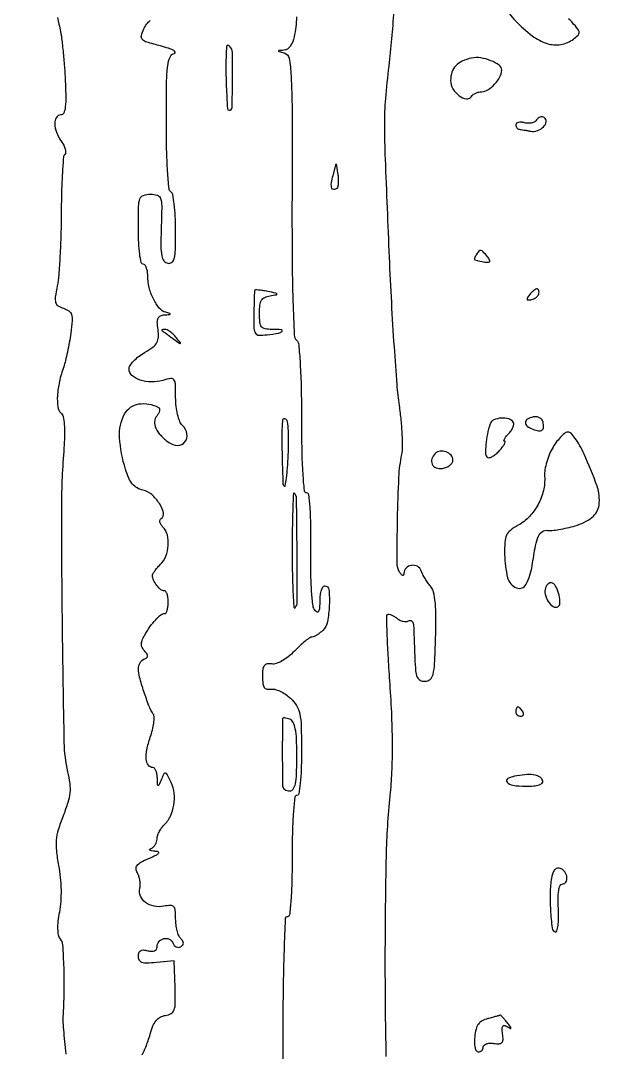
# Model space of a CAD drawing. Extents: x 0 to 5034, y 0 to 2560.
# Drawn here: x 446.7 to 570.9, y 1606.9 to 1828.2 of the extents above; entities that cross this region are included whole.
import ezdxf

# ---------------------------------------------------------------- set-up
doc = ezdxf.new("R2010")
doc.units = 0

msp = doc.modelspace()

# ---------------------------------------------------------------- linework, layer by layer
for points in [[(421.567191, 1735.299968, -0.000065), (421.562971, 1790.179444, -0.174074)], [(454.660142, 1828.931223, 0.04505), (454.950127, 1827.5, -0.035451), (455.322441, 1825.827778, -0.008133), (455.7033, 1822.957812, -0.008368), (456.033751, 1819.628512, -0.008074), (456.257222, 1816.25, -0.006758), (456.409489, 1812.06714, -0.033572), (456.305485, 1809.718194, -0.071392), (455.969181, 1808.422275, -0.302323), (455.334627, 1808, 0.262926), (454.400007, 1807.472029, 0.142299), (454.050432, 1806.156184, 0.088206), (454.428083, 1804.283452, 0.059086), (455.464695, 1802.353868, -0.036887), (455.97298, 1801.500649, -0.050691), (456.289194, 1800.666214, -0.061739), (456.385872, 1799.968137, -0.20211), (456.214695, 1799.545165, 0.178138), (455.926791, 1798.918762, 0.004117), (455.694918, 1795.612147, 0.008653), (455.520195, 1791.685728, 0.005695), (455.448857, 1787.163803, -0.006145), (455.369322, 1782.394332, -0.006466), (455.172897, 1777.708566, -0.006218), (454.901044, 1773.672979, -0.028703), (454.581234, 1771.35472, 0.013678), (454.171265, 1768.924498, 0.103406), (454.247963, 1767.76955, 0.184846), (454.770806, 1767.064312, 0.065077), (455.93122, 1766.52183, -0.074532), (457.085889, 1765.955319, -0.172929), (457.641376, 1765.182823, -0.091176), (457.770158, 1763.887506, -0.012394), (457.476475, 1761.16711, -0.01003), (457.173906, 1759.196961, -0.008603), (456.778399, 1757.136589, -0.008693), (456.35437, 1755.277467, -0.024467), (455.972385, 1754, 0.030209), (455.057484, 1750.807278, 0.039211), (454.631958, 1747.794214, 0.043423), (454.692709, 1745.352318, 0.193981), (455.35963, 1744.116496, -0.167382), (455.862082, 1743.290286, -0.03527), (456.108368, 1741.59398, -0.026939), (456.156424, 1739.167981, -0.010536), (455.971785, 1735.822241, 0.018965), (455.486013, 1723.137046, 0.003166), (455.631859, 1698.754708, 0.001711), (456.03168, 1673.346518, 0.053097), (456.81795, 1667.101813, -0.027246), (457.269182, 1664.577222, -0.056183), (457.289496, 1662.574132, -0.050309), (456.859316, 1660.480394, -0.018075), (455.845069, 1657.606937, 0.019585), (454.809195, 1654.643735, 0.0515), (454.37531, 1652.437977, 0.050813), (454.398464, 1650.173074, 0.018657), (454.874247, 1647.005124, -0.021814), (455.245142, 1644.424776, -0.020561), (455.399327, 1641.770392, -0.021313), (455.334009, 1639.230788, -0.030614), (455.043397, 1637, 0.019425), (454.73994, 1635.017738, 0.034183), (454.665875, 1633.362696, 0.041944), (454.804337, 1632.079142, 0.125746), (455.178341, 1631.287745, -0.157348), (455.718778, 1629.932776, -0.00787), (455.968616, 1625.099409, -0.013177), (456.02007, 1619.713876, -0.014477), (455.781374, 1614.5, 0.036182), (455.779773, 1613.823652, 0.00205), (455.93457, 1611.7375, 0.003134), (456.144747, 1609.254208, 0.002293), (456.407988, 1606.5)], [(505.964978, 1829.05453, -0.031608), (505.434834, 1824.762916, -0.100994), (504.594095, 1822.702421, -0.232364), (503.182612, 1821.883999, 0.003994), (502.166704, 1821.805802, 0.436837), (502.091064, 1821.708798, 0.293637), (502.193898, 1821.594499, 0.003072), (503.276818, 1821.30551, -0.292578), (504.330287, 1820.167613, -0.030561), (504.773335, 1816.382478, -0.013401), (504.979063, 1809.195006, -0.001147), (504.970236, 1790.778093, 0.002321), (504.99504, 1777.494655, 0.006188), (505.173984, 1768.02001, 0.002951), (505.442581, 1760.795699, 0.187744), (505.943419, 1759.656581, -0.17541), (506.407503, 1758.665954, -0.007056), (506.716564, 1754.644964, -0.010551), (506.932157, 1749.452573, -0.005099), (507, 1742.8, 0.004494), (507.061611, 1735.945373, 0.011926), (507.266443, 1731.051043, 0.007507), (507.558733, 1727.436542, 0.386452), (508.039188, 1727, -0.37882), (508.505599, 1726.587422, -0.012136), (508.772399, 1723.87542, -0.01547), (508.933463, 1720.119192, -0.005979), (508.933242, 1714.905946, 0.006678), (508.940312, 1709.689228, 0.014489), (509.115318, 1705.685745, 0.012829), (509.410251, 1702.695624, 0.166879), (509.894054, 1701.705946, 0.132537), (510.395203, 1701.417768, 0.349023), (510.75, 1701.573362, 0.106048), (510.952238, 1702.291248, 0.015824), (511, 1703.8, -0.029609), (511.072665, 1705.025999, -0.046154), (511.29375, 1706.06, -0.058312), (511.615172, 1706.780957, -0.264664), (512, 1707, -0.388295), (512.892961, 1706.183416, -0.033523), (512.967913, 1702.818922, -0.035722), (512.556212, 1699.290582, -0.150579), (511.571429, 1697.428571, -0.028089), (510.959542, 1696.881825, -0.029953), (510.302726, 1696.419643, -0.031376), (509.694285, 1696.094666, -0.107368), (509.25852, 1696, 0.153535), (508.762781, 1695.844098, 0.016319), (507.78212, 1695.110874, 0.018922), (506.64949, 1694.13243, 0.014122), (505.474313, 1692.973189, -0.032412), (504.178704, 1691.785393, -0.040979), (502.833493, 1690.87434, -0.046653), (501.584154, 1690.316196, -0.117025), (500.596811, 1690.223189, 0.074022), (499.6024, 1690.214529, 0.199778), (499.012302, 1689.852049, 0.131658), (498.70589, 1689.047229, 0.02637), (498.629646, 1687.5, 0.02651), (498.714284, 1686.003498, 0.121178), (499.011246, 1685.191693, 0.198965), (499.560795, 1684.826811, 0.092713), (500.431662, 1684.819466, -0.10896), (501.287475, 1684.784701, -0.043472), (502.398535, 1684.385978, -0.040366), (503.565335, 1683.730049, -0.040364), (504.611606, 1682.895152, -0.065284), (505.930038, 1681.285363, -0.088294), (506.625822, 1679.541885, -0.044711), (506.930946, 1676.882069, -0.006214), (507, 1671.325686, -0.008772), (506.933618, 1667.54209, -0.017936), (506.723192, 1664.581421, -0.013778), (506.422781, 1662.359318, -0.367542), (506, 1662, 0.382355), (505.560109, 1661.606012, 0.008303), (505.269231, 1658.5, 0.0133), (505.06375, 1654.408034, 0.005894), (505, 1649, -0.005894), (504.93625, 1643.591966, -0.0133), (504.730769, 1639.5, -0.008303), (504.439891, 1636.393988, -0.382355), (504, 1636, 0.400955), (503.532206, 1635.553011, 0.002267), (503.259106, 1628.886763, 0.006553), (503.060202, 1620.353148, 0.00255), (503, 1608.547053, -0.00265), (502.934313, 1596.155618, -0.00692)], [(525.191422, 1606.01857, -0.005314), (524.990937, 1627.637261, -0.005068), (525.236099, 1648.973431, -0.020424), (526.049263, 1661.973729, 0.015412), (526.415146, 1667.012295, 0.010866), (526.528374, 1672.690618, 0.009838), (526.393284, 1678.982479, 0.00744), (526.006407, 1685.881053, -0.003351), (525.648451, 1691.448989, -0.005331), (525.424956, 1696.2173, -0.0015), (525.287826, 1700.349385, -0.206766), (525.466491, 1700.799825, -0.229428), (525.756283, 1700.900495, -0.0613), (526.244003, 1700.781582, -0.049209), (526.829656, 1700.49147, -0.033626), (527.432029, 1700.056411, 0.056402), (528.07582, 1699.634584, 0.060118), (528.784152, 1699.378219, 0.067469), (529.447524, 1699.316725, 0.128519), (529.956195, 1699.472927, -0.161761), (530.357941, 1699.568193, -0.181517), (530.714752, 1699.397135, -0.12209), (530.968872, 1698.955007, -0.059693), (531.072748, 1698.309017, -0.000718), (531.111739, 1697.303472, -0.000155), (531.176195, 1695.562649, -0.000162), (531.249552, 1693.546915, -0.000154), (531.322748, 1691.5, 0.012313), (531.489103, 1688.733579, 0.081681), (531.827058, 1687.397156, 0.178661), (532.456643, 1686.740404, 0.113717), (533.5, 1686.5, 0.180436), (534.592408, 1686.907486, 0.155564), (535.233951, 1687.958393, 0.047685), (535.564327, 1690.234745, 0.0045), (535.789219, 1695.877923, 0.007973), (535.857102, 1700.43789, 0.024612), (535.70225, 1703.515461, 0.036013), (535.337194, 1705.623355, 0.116531), (534.691218, 1706.877923, -0.025395), (534.115117, 1707.625251, -0.017031), (533.53109, 1708.532625, -0.017174), (533.024348, 1709.45256, -0.032161), (532.689854, 1710.233141, 0.187871), (531.88325, 1711.167853, 0.162757), (530.598783, 1711.381391, 0.163758), (529.449821, 1710.779455, 0.189776), (528.984687, 1709.643011, -0.087863), (528.915317, 1709.279704, -0.381144), (528.736485, 1709.18693, -0.162518), (528.464441, 1709.362052, -0.027991), (528.102772, 1709.867952, -0.142743), (527.516445, 1711.898391, -0.003831), (527.611472, 1721.297117, -0.007768), (527.910907, 1730.283797, -0.040738), (528.552697, 1735.182373, 0.05442), (528.709129, 1736.696195, 0.011301), (528.633182, 1739.373228, 0.011744), (528.400507, 1742.492701, 0.010842), (528.017125, 1745.682373, -0.015625), (527.524847, 1750.137233, -0.002992), (526.932721, 1758.253572, -0.003186), (526.358473, 1767.738316, -0.002928), (525.887182, 1777.5, -0.000662), (525.022385, 1798.548919, -0.009418), (524.865131, 1806.070691, -0.02116), (525.083498, 1811.493577, -0.009842), (525.802372, 1818.5, 0.016939), (526.838075, 1830.231851, 0.005249)], [(551.569114, 1829.771542, 0.019377), (552.949326, 1828.210441, 0.038161), (556.526736, 1824.997429, 0.087454), (559.727528, 1823.326838, 0.11962), (562.645035, 1823.126776, 0.115948), (565.367465, 1824.27943, 0.033668), (566.351909, 1825.106399, 0.217091), (566.585167, 1825.695084, 0.152469), (566.331561, 1826.383637, 0.014737), (565.1913, 1827.77943, 0.036265), (564.338948, 1828.629145, 0.036158)], [(472.75, 1606.415179, 0.087431), (473.100404, 1606.914431, 0.013706), (473.58169, 1608.021336, 0.014879), (474.079493, 1609.372565, 0.01249), (474.528094, 1610.831846, -0.031029), (475.131055, 1612.562196, -0.072691), (475.836547, 1613.73257, -0.095538), (476.709077, 1614.456672, -0.090123), (477.806249, 1614.82324, 0.089634), (479.034078, 1615.232138, 0.186516), (479.675404, 1615.990866, 0.0818), (479.925425, 1617.449951, 0.009117), (479.885588, 1620.83607), (479.714867, 1626.52566), (475.857433, 1626.157794, -0.016627), (473.831935, 1626.032403, -0.091783), (472.756714, 1626.199833, -0.190063), (472.205114, 1626.677001, -0.121081), (472, 1627.511596, -0.076478), (472.116926, 1628.27157, -0.183404), (472.464471, 1628.711969, -0.151834), (473.07107, 1628.859488, -0.04828), (474, 1628.710251, 0.048329), (474.835101, 1628.576173, 0.108648), (475.465831, 1628.673975, 0.158172), (475.853764, 1628.990275, 0.144244), (476, 1629.486631, -0.172238), (476.40574, 1630.629538, -0.159871), (477.454061, 1631.303672, -0.172954), (478.635747, 1631.199299, -0.195893), (479.410178, 1630.373476, 0.079573), (479.712689, 1629.851466, 0.107506), (480.138183, 1629.51258, 0.124034), (480.618268, 1629.409461, 0.130316), (481.080069, 1629.549486, 0.074742), (481.523173, 1629.924818, 0.180628), (481.67264, 1630.320223, 0.15068), (481.536449, 1630.768249, 0.047832), (481.087132, 1631.312868, -0.100756), (480.668446, 1631.945601, -0.033316), (480.319345, 1633.009295, -0.031613), (480.080148, 1634.271351, -0.031036), (480, 1635.561328, 0.021018), (479.923768, 1637.373984, 0.168394), (479.589724, 1638.12661, 0.217916), (478.911344, 1638.405696, 0.037532), (477.494254, 1638.243652, -0.095676), (475.383865, 1638.247637, -0.109997), (473.540905, 1639.05253, -0.131386), (472.429898, 1640.430255, -0.169891), (472.299715, 1642.03811, 0.06261), (472.400126, 1642.801867, 0.038018), (472.336011, 1643.711931, 0.037577), (472.131567, 1644.619988, 0.05346), (471.807143, 1645.380132, -0.101677), (471.521718, 1646.27875, -0.192153), (471.724829, 1646.999212, -0.105979), (472.51295, 1647.670022, -0.021055), (474.187906, 1648.483023, 0.00894), (475.796507, 1649.216219, 0.106636), (476.33435, 1649.631932, 0.536296), (476.255481, 1649.901925, 0.060847), (475.5, 1650.039806, -0.024517), (474.79835, 1650.11588, -0.134737), (474.454687, 1650.271369, -0.44203), (474.446006, 1650.46147, -0.100459), (474.75, 1650.662281, 0.091625), (475.227939, 1650.966114, 0.065467), (475.632812, 1651.455631, 0.063796), (475.906632, 1652.048182, 0.076512), (476, 1652.654762, -0.07836), (476.106884, 1653.332577, -0.038078), (476.440184, 1654.145913, -0.036566), (476.925027, 1654.958178, -0.043568), (477.498499, 1655.641356, 0.084166), (478.870041, 1657.572879, 0.071849), (479.623352, 1659.956761, 0.07107), (479.675675, 1662.48171, 0.079015), (479.005043, 1664.823742, 0.007732), (478.19453, 1666.49288, 0.198965), (477.820909, 1666.814331, 0.372226), (477.476091, 1666.670576, 0.019815), (476.948412, 1665.5, -0.003585), (476.408141, 1664.189569, -0.379241), (476.246797, 1664.112106, -0.322983), (476.126029, 1664.264974, -0.003146), (476.070285, 1665.75, 0.037735), (475.978038, 1666.61158, 0.055664), (475.758324, 1667.339062, 0.072048), (475.45427, 1667.836808, 0.223247), (475.106989, 1668, -0.246812), (474.161284, 1668.497104, -0.130194), (473.701853, 1669.779714, -0.072816), (473.825838, 1671.831727, -0.031361), (474.554578, 1674.481085, 0.022392), (475.015737, 1676.047295, 0.027832), (475.296362, 1677.539217, 0.02813), (475.388648, 1678.783577, 0.148678), (475.203472, 1679.433876, -0.050522), (474.277721, 1681.24893, -0.013529), (473.184732, 1684.303426, -0.012759), (472.260883, 1687.387357, -0.064216), (472.015056, 1689.166667, -0.069545), (472.102719, 1689.838067, -0.064526), (472.37161, 1690.478385, -0.068611), (472.773181, 1690.992133, -0.105108), (473.25, 1691.291667, 0.065167), (473.800908, 1691.579594, 0.233406), (473.986109, 1691.91824, 0.16804), (473.854789, 1692.356504, 0.03263), (473.32167, 1693.00333, -0.070236), (472.815179, 1693.721377, -0.119078), (472.643339, 1694.432687, -0.095217), (472.801366, 1695.254987, -0.033784), (473.32167, 1696.339662, -0.023888), (474.493458, 1698.198041, -0.034006), (475.717881, 1699.717362, -0.037207), (476.848982, 1700.771304, -0.183061), (477.664286, 1701.035714, 0.282783), (477.947601, 1701.191474, 0.056767), (478.183884, 1701.744866, 0.044684), (478.346676, 1702.544588, 0.027884), (478.4, 1703.5, 0.031913), (478.339193, 1704.451736, 0.051675), (478.15378, 1705.240536, 0.069994), (477.883254, 1705.76802, 0.271034), (477.561803, 1705.91459, -0.206121), (476.85105, 1706.138352, -0.049217), (475.977465, 1707.055836, -0.049701), (475.260175, 1708.191793, -0.110784), (475.015313, 1709.178571, -0.137125), (475.10781, 1709.540841, -0.022986), (475.497487, 1710.150801, -0.023684), (476.036818, 1710.843111, -0.019056), (476.678259, 1711.535402, 0.101445), (477.8701, 1713.3419, 0.07668), (478.408469, 1715.662722, 0.080294), (478.214551, 1717.928873, 0.135773), (477.281455, 1719.575688, -0.055725), (476.850685, 1720.114898, -0.090121), (476.631885, 1720.658008, -0.12507), (476.652912, 1721.118498, -0.182678), (476.897927, 1721.436915, 0.323675), (477.386125, 1722.620692, 0.084776), (476.529948, 1724.623064, 0.070486), (474.854965, 1726.556324, 0.125231), (472.984774, 1727.499161, -0.077094), (471.734254, 1727.9866, -0.088207), (470.755076, 1728.813889, -0.068812), (469.954982, 1730.10172, -0.029005), (469.234774, 1732.012141, -0.05927), (467.963372, 1738.839312, -0.139819), (469.043843, 1743.856372, -0.23709), (472.077892, 1746.000758, -0.163511), (476.298558, 1745.25678, -0.21227), (476.510457, 1744.980249, -0.109082), (476.518558, 1744.535205, -0.076339), (476.316085, 1743.98308, -0.047248), (475.926114, 1743.410972, 0.166101), (475.474864, 1742.224831, 0.116038), (475.756883, 1740.809711, 0.082667), (476.79066, 1739.274761, 0.044904), (478.5, 1737.765313, 0.154308), (480.423188, 1737.112097, 0.231228), (482.003685, 1737.843162, 0.223096), (482.433761, 1739.570059, 0.148701), (481.45751, 1741.399633, -0.100728), (480.875633, 1742.27888, -0.036007), (480.411887, 1743.717398, -0.032729), (480.103056, 1745.469811, -0.027258), (480, 1747.358766, 0.008591), (479.949645, 1750.289149, 0.152433), (479.640712, 1751.171175, 0.27885), (478.958961, 1751.449403, 0.030733), (477.240775, 1751.069053, -0.071758), (474.747358, 1750.727767, -0.079379), (472.348867, 1751.128791, -0.100163), (470.619689, 1752.127489, -0.215073), (470, 1753.501501, -0.148297), (470.222919, 1754.236568, -0.041793), (470.977385, 1755.184124, -0.038208), (472.053805, 1756.163927, -0.032266), (473.327268, 1757.030587, 0.02618), (475.100371, 1758.205985, 0.101991), (475.973222, 1759.18177, 0.122716), (476.303996, 1760.322251, 0.045983), (476.213768, 1761.996861, -0.025433), (476.066408, 1763.545421, -0.11854), (476.236292, 1764.419519, -0.187919), (476.734393, 1764.90382, -0.08462), (477.636501, 1765.116001, 0.005056), (478.645721, 1765.189075, 0.270064), (478.798074, 1765.295542, 0.456819), (478.74124, 1765.421555, 0.007227), (477.889332, 1765.662493, -0.155738), (476.496694, 1766.555451, -0.058411), (475.220875, 1768.524385, -0.053857), (474.308881, 1771.017766, -0.060835), (474, 1773.547053, 0.038885), (473.926841, 1774.486348, 0.057976), (473.70625, 1775.279447, 0.076223), (473.382822, 1775.819918, 0.223459), (473, 1776, -0.354925), (472.590162, 1776.332853, -0.018508), (472.283333, 1778.125, -0.02162), (472.068623, 1780.522473, -0.011522), (472, 1783.5, -0.004893), (472.047846, 1788.389202, -0.077708), (472.33557, 1790.019602, -0.232015), (473.06746, 1790.75099, -0.082459), (474.567094, 1791, -0.077127), (476.071536, 1790.766546, -0.242531), (476.773477, 1790.066885, -0.081233), (477.007101, 1788.511, -0.004852), (476.898672, 1783.75, 0.007509), (476.829526, 1779.789137, 0.047393), (477.015337, 1777.781264, 0.11482), (477.491631, 1776.702076, 0.185874), (478.331578, 1776.176676, 0.224492), (479.18417, 1776.3946, 0.164179), (479.705249, 1777.237984, 0.050841), (479.947656, 1779.145715, 0.006199), (480, 1783.367659, 0.012417), (479.927375, 1786.291582, 0.018173), (479.70625, 1788.856186, 0.013796), (479.394423, 1790.920217, 0.213061), (479, 1791.5, -0.235881), (478.573934, 1792.188842, -0.006001), (478.278154, 1795.942549, -0.010903), (478.067246, 1800.644313, -0.005756), (478, 1806.485693, -0.002916), (478.049096, 1814.904107, -0.02665), (478.286784, 1818.55848, -0.072609), (478.793064, 1820.437395, -0.244069), (479.75, 1821.217348, 0.452498), (479.899136, 1821.480335, 0.189265), (479.598003, 1821.832032, 0.044263), (478.479399, 1822.305136, 0.014872), (476.775117, 1822.798746, -0.009169), (473.802062, 1823.623199, -0.128949), (472.863022, 1824.192916, -0.259829), (472.651396, 1824.986634, -0.044949), (473.185632, 1826.508073, -0.056194), (473.756633, 1827.461088, -0.055418), (474.527856, 1828.267997, -0.060494)]]:
    msp.add_lwpolyline(points, format="xyb")
for points in [[(490.944444, 1822.666667, 0.020294), (490.782971, 1818.874776, 0.010651), (490.874205, 1814.154661, 0.003208), (491.098988, 1809.380126, 0.39864), (491.5, 1809, 0.406096), (492.101295, 1809.584811, 0.004924), (492.208105, 1815.536152, 0.006535), (492.179013, 1821.385426, 0.194227), (491.611111, 1822.722222, 0.060589), (491.372735, 1822.908902, 0.157913), (491.163194, 1822.957986, 0.229655), (491.015079, 1822.870281, 0.126049)], [(543.5, 1820.202731, 0.055889), (541.516173, 1819.550434, 0.097121), (540.113297, 1818.542607, 0.107756), (539.286619, 1817.161959, 0.081385), (539, 1815.412739, 0.133857), (539.483627, 1813.638607, 0.097589), (540.848396, 1812.103812, 0.131704), (542.397887, 1811.471399, 0.293743), (543.498329, 1811.997296, -0.094943), (543.851029, 1812.381331, -0.052803), (544.400338, 1812.705456, -0.050021), (545.048152, 1812.92562, -0.056975), (545.698774, 1813, 0.146593), (547.006596, 1813.391854, 0.059893), (548.437654, 1814.601793, 0.059282), (549.568582, 1816.150097, 0.121404), (549.968197, 1817.589485, 0.24762), (549.441241, 1818.663068, 0.061344), (547.670185, 1819.645593, 0.057581), (545.46302, 1820.253896, 0.090219)], [(557.456239, 1806.929194, -0.126458), (557.055293, 1806.543785, -0.070357), (556.420259, 1806.294862, -0.062898), (555.659555, 1806.212797, -0.059473), (554.887141, 1806.319262, 0.043566), (554.164183, 1806.442396, 0.074391), (553.554348, 1806.401546, 0.111697), (553.149644, 1806.212074, 0.231629), (553, 1805.90638, 0.079821), (553.056558, 1805.55436, 0.083492), (553.220312, 1805.243774, 0.090039), (553.463734, 1805.021777, 0.115039), (553.75, 1804.923489, -0.012191), (554.148833, 1804.87295, -0.003256), (554.780917, 1804.772928, -0.003299), (555.498036, 1804.649793, -0.0034), (556.206312, 1804.518385, 0.136744), (557.64975, 1804.636369, 0.108325), (558.973728, 1805.483445, 0.161775), (559.51821, 1806.568612, 0.29882), (559.117657, 1807.427284, 0.11189), (558.691682, 1807.573535, 0.100118), (558.225588, 1807.530673, 0.094471), (557.790945, 1807.304584, 0.087519)], [(514.580803, 1792.24747, -0.198794), (513.946392, 1791.984519, -0.333818), (513.50728, 1792.314139, -0.105932), (513.428282, 1793.418233, -0.033547), (513.769157, 1795.04367), (514.458987, 1797.5), (514.810296, 1795.164136, -0.025797), (514.902115, 1794.227293, -0.031169), (514.887798, 1793.343822, -0.032576), (514.783166, 1792.620469, -0.145161)], [(544.5, 1778, 0.024465), (544.285131, 1777.610999, 0.044078), (544.154287, 1777.271275, 0.062476), (544.115545, 1777.022916, 0.353185), (544.190983, 1776.923489, 0.009465), (546.352713, 1776.431485, 0.110428), (547.213243, 1776.444488, 0.46087), (547.398728, 1776.80783, 0.075397), (546.933363, 1777.580293, 0.015231), (545.994387, 1778.644027, 0.16301), (545.494248, 1778.913356, 0.261772), (545.059937, 1778.759111, 0.041002)], [(496.928571, 1770.361328, 0.041169), (496.89808, 1770.092348, 0.000814), (496.858064, 1768.710828, 0.001939), (496.820197, 1767.096407, 0.001299), (496.788852, 1765.25, 0.009206), (496.801221, 1762.185169, 0.137725), (497.11044, 1761.17184, 0.249423), (497.839997, 1760.761817, 0.035701), (499.61028, 1760.847249, 0.010432), (502.095419, 1761.198619, 0.168485), (502.828844, 1761.594691, 0.628048), (502.695194, 1761.929532, 0.017364), (500.666667, 1762, -0.042793), (499.185075, 1762.127037, -0.186868), (498.444338, 1762.571605, -0.143881), (498.087055, 1763.479336, -0.022298), (498, 1765.430449, -0.026573), (498.095542, 1767.226917, -0.108081), (498.439443, 1768.259163, -0.151136), (499.112155, 1768.865899, -0.070058), (500.25, 1769.210394, 0.005322), (501.636419, 1769.440886, 0.510584), (501.711802, 1769.596444, 0.217962), (501.492409, 1769.762771, 0.002781), (499.75, 1770.141273, 0.012304), (498.690519, 1770.338159, 0.020326), (497.78683, 1770.445735, 0.015414), (497.074475, 1770.479248, 0.362711)], [(556.086693, 1769.604459, 0.015839), (555.501728, 1768.85237, 0.180681), (555.402483, 1768.496362, 0.378117), (555.587372, 1768.319873, 0.046255), (556.194193, 1768.352238, 0.094672), (557.097475, 1768.666194, 0.113209), (557.755961, 1769.278101, 0.148136), (557.978316, 1769.990705, 0.201077), (557.725834, 1770.607499, 0.271866), (557.471277, 1770.67372, 0.068292), (557.062493, 1770.4947, 0.050816), (556.577833, 1770.125732, 0.03147)], [(477.083333, 1761.717032, -0.006866), (477.344143, 1761.534628, -0.000676), (477.965104, 1761.086246, -0.000854), (478.703647, 1760.549513, -0.000677), (479.5, 1759.967032, 0.001613), (480.813734, 1759.009889, 0.268706), (480.983598, 1758.992604, 0.484056), (481.013098, 1759.11031, 0.002253), (480.127555, 1760.25, 0.033687), (479.52532, 1760.919689, 0.036088), (478.851526, 1761.485938, 0.038743), (478.206305, 1761.880901, 0.118513), (477.710889, 1762, 0.025033), (477.335842, 1761.981211, 0.081051), (477.095803, 1761.916878, 0.280207), (477.031105, 1761.82247, 0.262974)], [(502.944444, 1742.559017, 0.024763), (502.790611, 1739.456262, 0.00633), (502.854188, 1734.425683, 0.001872), (503.010678, 1729.038748, 0.190405), (503.303638, 1728.363029, 0.609426), (503.52533, 1728.433858, 0.009553), (503.773507, 1730.100711, 0.013323), (503.998672, 1732.299363, 0.007188), (504.164749, 1735.016985, 0.01002), (504.238902, 1737.801796, 0.015204), (504.181208, 1740.223037, 0.009819), (504.034932, 1742.199665, 0.235866), (503.75, 1742.657418, 0.057558), (503.458689, 1742.79306, 0.111037), (503.203993, 1742.818517, 0.166201), (503.027361, 1742.732988, 0.174594)], [(547.497525, 1741.75, 0.033711), (546.888518, 1739.556746, 0.031427), (546.561907, 1737.249443, 0.027527), (546.516718, 1735.263305, 0.251333), (546.935524, 1734.539848, 0.216844), (547.364566, 1734.485284, 0.055144), (548.023945, 1734.772462, 0.046017), (548.778106, 1735.302819, 0.032603), (549.521341, 1736.023581, 0.019068), (550.157529, 1736.782838, 0.041561), (550.571179, 1737.419427, 0.080896), (550.716725, 1737.841984, 0.465012), (550.583559, 1738, -0.421296), (550.448262, 1738.1386, -0.118383), (550.534835, 1738.464307, -0.050854), (550.880708, 1738.973049, -0.021678), (551.437763, 1739.58062, 0.044372), (552.000613, 1740.253335, 0.05587), (552.387164, 1740.967, 0.066704), (552.553396, 1741.613782, 0.169581), (552.450174, 1742.08062, 0.190384), (551.478652, 1742.805408, 0.083028), (549.850173, 1742.967186, 0.084606), (548.285488, 1742.59179, 0.21008)], [(556.75, 1743.205219, 0.076647), (555.501032, 1742.747306, 0.262183), (555.062604, 1742.037898, 0.245864), (555.432194, 1741.255731, 0.070316), (556.643128, 1740.58345, 0.049285), (557.898221, 1740.238905, 0.203813), (558.647216, 1740.416403, 0.235143), (558.972517, 1741.050361, 0.064243), (558.838397, 1742.200274, 0.124654), (558.575139, 1742.690936, 0.095746), (558.085342, 1743.055161, 0.085955), (557.444085, 1743.237483, 0.076132)], [(560.98069, 1736.75, 0.038483), (560.232407, 1735.285882, 0.028656), (559.630024, 1733.573438, 0.02925), (559.247601, 1731.882909, 0.056557), (559.177021, 1730.5, -0.07373), (558.914307, 1727.423648, -0.065699), (557.772494, 1724.422913, -0.066109), (555.900349, 1721.838039, -0.076583), (553.5, 1719.978683, 0.039113), (551.841765, 1718.881825, 0.119033), (551.007325, 1717.831321, 0.094369), (550.64084, 1716.372569, 0.019335), (550.589344, 1713.703806, 0.056308), (551.249064, 1708.729937, 0.240534), (553.15568, 1706.540512, 0.388583), (555.200395, 1707.307855, 0.079289), (556.498388, 1711.328338, -0.00866), (557.236236, 1715.592074, -0.056873), (557.880852, 1717.659108, -0.145083), (558.696178, 1718.619125, -0.179311), (559.832882, 1718.877747, 0.060165), (560.742751, 1718.86778, 0.014084), (562.255767, 1719.076981, 0.014317), (563.994412, 1719.418925, 0.013623), (565.739942, 1719.864766, 0.093753), (569.339809, 1721.667527, 0.201382), (570.859405, 1724.308602, 0.11593), (570.424932, 1728.385642, 0.023053), (567.665704, 1735.232332, 0.02049), (566.743963, 1737.04617, 0.028589), (565.76467, 1738.579732, 0.028173), (564.851674, 1739.704619, 0.207582), (564.235302, 1739.982332, 0.165061), (563.619813, 1739.782999, 0.035412), (562.757571, 1739.040123, 0.033401), (561.8353, 1737.992931, 0.026475)], [(535.701236, 1735.367903, 0.117996), (534.986502, 1734.203426, 0.194364), (535.0643, 1733.067087, 0.197095), (535.906345, 1732.314595, 0.120877), (537.25, 1732.180449, 0.061838), (538.110251, 1732.413534, 0.072178), (538.839062, 1732.842734, 0.083895), (539.329918, 1733.394468, 0.140839), (539.5, 1733.986305, 0.188356), (539.104319, 1734.999396, 0.119888), (538.037505, 1735.709772, 0.115797), (536.732861, 1735.864778, 0.169878)], [(505, 1714.5, 0.004521), (505.044122, 1709.620757, 0.008116), (505.18154, 1705.617998, 0.003736), (505.369732, 1702.378114, 0.64475), (505.618009, 1702.284675, 0.199349), (506.10041, 1703.452065, 0.00135), (506.051667, 1714.58341, 0.001369), (505.942464, 1725.706728, 0.195652), (505.443815, 1726.889518, 0.652666), (505.264229, 1726.819637, 0.00185), (505.130371, 1723.433171, 0.005706), (505.031745, 1719.390921, 0.003245)], [(559.381062, 1706.550647, 0.1527), (559.29291, 1705.160992, 0.084946), (559.974429, 1703.589485, 0.101865), (561.027997, 1702.528111, 0.292876), (562.019427, 1702.512006, 0.261516), (562.463157, 1703.313457, 0.054235), (562.272543, 1704.973992, 0.053701), (561.698299, 1706.650752, 0.146017), (560.872231, 1707.578966, 0.171465), (560.487097, 1707.662645, 0.120081), (560.068578, 1707.502864, 0.090664), (559.678085, 1707.113034, 0.059823)], [(553, 1680, 0.105053), (553.081062, 1679.618444, 0.099167), (553.311086, 1679.29375, 0.09642), (553.654762, 1679.076123, 0.093332), (554.059017, 1679, 0.108972), (554.413961, 1679.078288, 0.182303), (554.6254, 1679.29375, 0.161196), (554.656512, 1679.6179, 0.082592), (554.5, 1680, 0.029505), (554.231006, 1680.382774, 0.035638), (553.933975, 1680.70625, 0.038439), (553.65171, 1680.934461, 0.151918), (553.440983, 1681, 0.210953), (553.272352, 1680.92554, 0.081139), (553.129539, 1680.70625, 0.061769), (553.032345, 1680.382849, 0.042167)], [(502.944444, 1678.468615, 0.027039), (502.922083, 1678.119352, 0.000475), (502.905208, 1676.228281, 0.001196), (502.892913, 1674.024853, 0.000797), (502.888889, 1671.5, 0.00079), (502.892939, 1668.937419, 0.001062), (502.905208, 1666.615625, 0.000726), (502.922468, 1664.667632, 0.011297), (502.944444, 1664, 0.144349), (503.080375, 1663.618421, 0.092897), (503.424306, 1663.29375, 0.07868), (503.922402, 1663.07471, 0.064405), (504.5, 1663, 0.24845), (505.240398, 1663.392107, 0.099462), (505.699276, 1664.482169, 0.042252), (505.939955, 1666.552663, 0.007817), (506, 1670.393011, 0.00929), (505.93137, 1674.086276, 0.037242), (505.679812, 1676.330788, 0.067142), (505.227336, 1677.695517, 0.18977), (504.5, 1678.361626, 0.02706), (503.920882, 1678.548604, 0.047416), (503.424306, 1678.630491, 0.067074), (503.072476, 1678.607492, 0.324073)], [(553.25, 1666.230349, 0.062094), (551.304754, 1665.656684, 0.497942), (551.118155, 1664.880714, 0.189131), (552.367277, 1664.183742, 0.033787), (555.083333, 1664, 0.01939), (556.837419, 1664.068048, 0.056869), (558.022808, 1664.297454, 0.113812), (558.655555, 1664.669407, 0.291474), (558.779124, 1665.162627, 0.163875), (558.189369, 1665.943891, 0.102497), (557.121497, 1666.38915, 0.064331), (555.506804, 1666.489838, 0.02414)], [(560.738976, 1644.683427, 0.043242), (560.370599, 1641.476539, 0.021962), (560.435529, 1637.413105, 0.013207), (560.770463, 1633.542, 0.309552), (561.454509, 1632.751154, 0.406977), (561.817829, 1632.957118, 0.036935), (562.054964, 1634.079449, 0.030895), (562.173439, 1635.708051, 0.01597), (562.13037, 1637.75, -0.01555), (562.082296, 1639.941926, -0.035317), (562.214283, 1641.592945, -0.047686), (562.489888, 1642.692094, -0.317523), (562.925861, 1643, 0.250519), (563.71698, 1643.422923, 0.173987), (563.967332, 1644.426779, 0.129445), (563.530342, 1645.596323, 0.148413), (562.591699, 1646.326438, 0.12738), (561.973654, 1646.396584, 0.147327), (561.437499, 1646.148788, 0.109651), (561.017332, 1645.568735, 0.051962)], [(547, 1614.131685, 0.061905), (545.769752, 1613.652896, 0.11217), (544.960428, 1612.945633, 0.095881), (544.459179, 1611.875393, 0.03678), (544.174634, 1610.25, 0.029333), (544.122059, 1608.972496, 0.052368), (544.250056, 1607.929916, 0.074302), (544.525474, 1607.230491, 0.267986), (544.924634, 1607, 0.097849), (545.335053, 1607.081095, 0.097657), (545.684111, 1607.312215, 0.098219), (545.917858, 1607.657249, 0.10024), (546, 1608.062858, -0.217378), (546.173879, 1608.443905, -0.098531), (546.660938, 1608.7216, -0.070386), (547.388427, 1608.85489, -0.044738), (548.25, 1608.812858, 0.040459), (549.420017, 1608.745756, 0.201159), (550.008367, 1609.008925, 0.189808), (550.253094, 1609.625185, 0.035617), (550.168623, 1610.859311, -0.023211), (550.063807, 1611.981545, -0.155569), (550.207028, 1612.515736, -0.315099), (550.560815, 1612.661031, -0.08041), (551.168623, 1612.417352, 0.015543), (551.835052, 1612.043981, 0.578043), (551.95372, 1612.119815, 0.154796), (551.852209, 1612.395142, 0.005281), (551.127555, 1613.308042, 0.007474), (550.592128, 1613.948316, 0.012511), (550.120797, 1614.468232, 0.006157), (549.718499, 1614.880007, 0.403058), (549.627555, 1614.881685, -0.116221), (549.517472, 1614.819177, -0.001745), (548.803094, 1614.612568, -0.004616), (547.967355, 1614.382339, -0.003022)]]:
    msp.add_lwpolyline(points, format="xyb", close=True)

doc.saveas('drawing.dxf')
